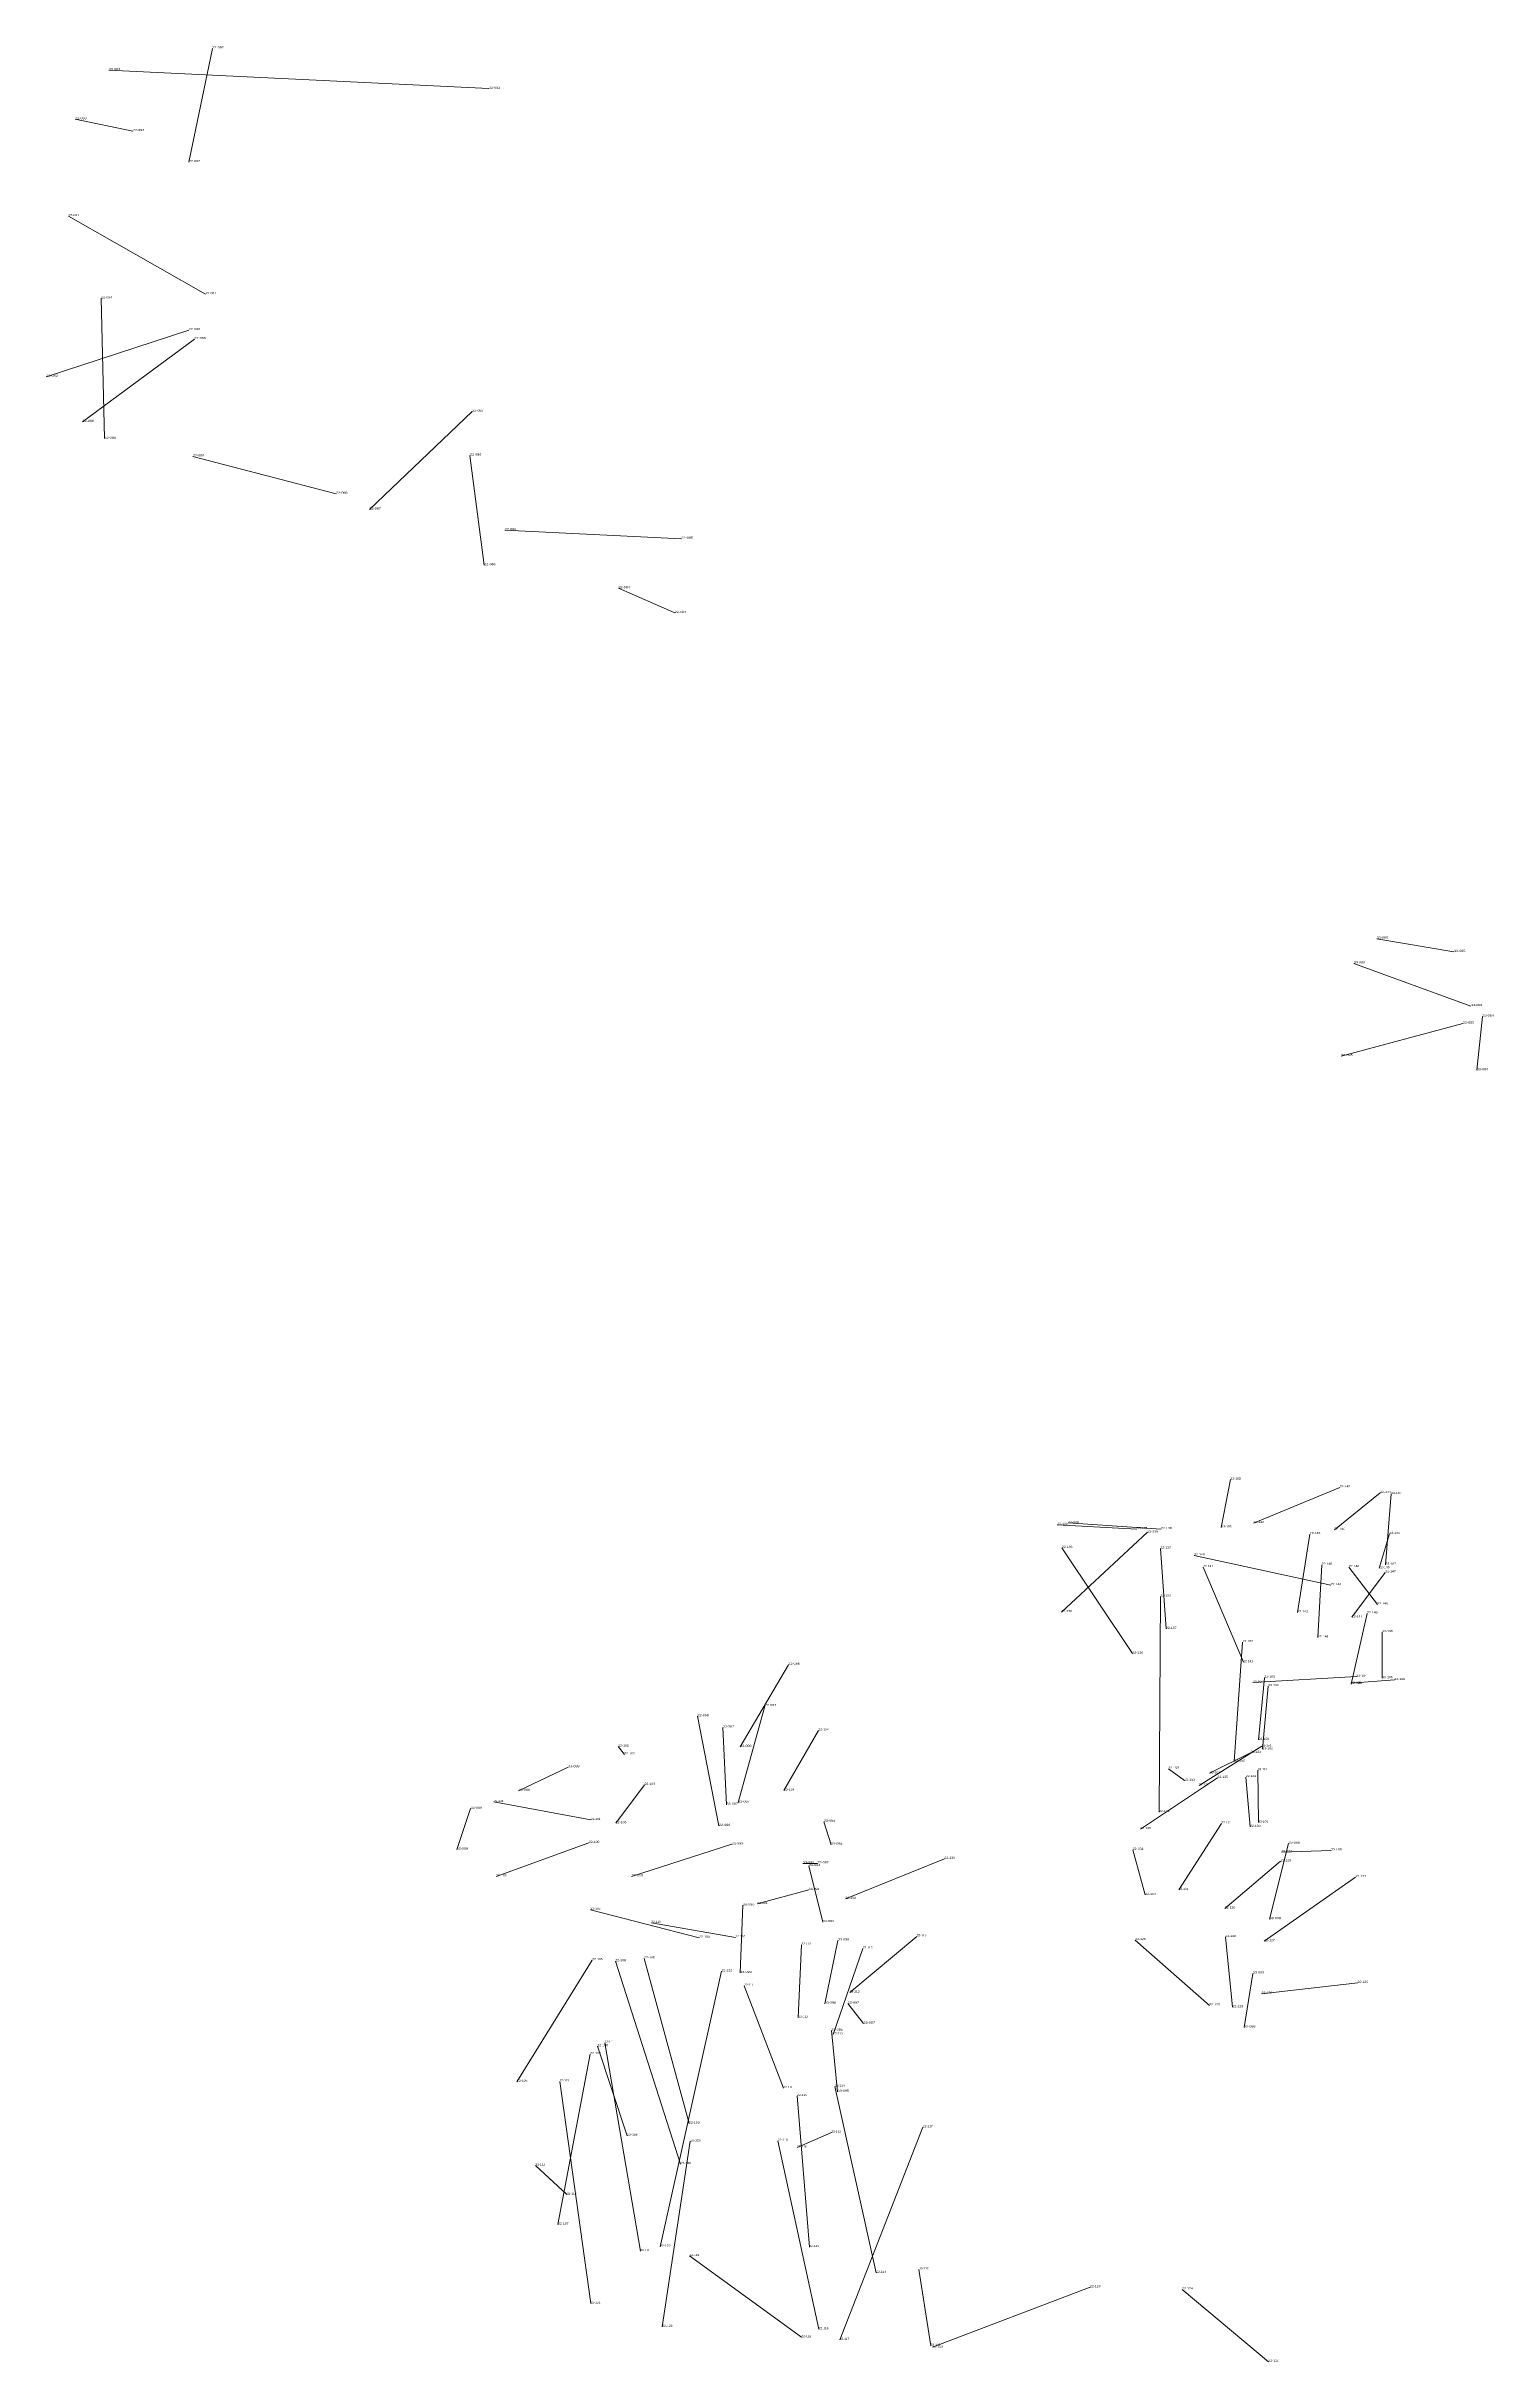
# Model space of a CAD drawing. Header units: metres. Extents: x 571156 to 607184, y 703608 to 727431.
# Drawn here: x 585892 to 587268, y 713944 to 716146 of the extents above; entities that cross this region are included whole.
import ezdxf

# ---------------------------------------------------------------- set-up
doc = ezdxf.new("R2010")
doc.units = ezdxf.units.M
doc.header["$LTSCALE"] = 0.8
doc.layers.add('60', color=7, linetype='Continuous', lineweight=13)
doc.layers.add('61', color=7, linetype='Continuous')

msp = doc.modelspace()

# ---------------------------------------------------------------- linework, layer by layer
at = {"layer": '60'}
for p, q in [((586027.56, 716035.67), (586049.91, 716143.77)), ((585951.42, 716123.14), (586312.87, 716105.54)), ((585974.38, 716065.19), (585919.44, 716076.39)), ((585913.21, 715984.34), (586043.5, 715910.1)), ((585944.04, 715906.15), (585947.25, 715772.68)), ((585892.04, 715831.58), (586027.46, 715875.88)), ((585926.49, 715788.6), (586032.8, 715867.32)), ((586199.3, 715705.27), (586296.95, 715798.34)), ((586031.4, 715755.77), (586167.55, 715720.28)), ((586308.42, 715652.32), (586294.81, 715756.64)), ((586328.02, 715685.65), (586495.86, 715677.5)), ((586435.95, 715630.42), (586489.45, 715606.92)), ((587156.93, 715297.07), (587230.37, 715284.56)), ((587135.24, 715273.56), (587246.37, 715233.06)), ((587252.02, 715172.07), (587257.37, 715223.06)), ((587123.23, 715185.47), (587238.84, 715216.44)), ((587008.99, 714737.25), (587017.76, 714782.74)), ((587039.74, 714741.42), (587121.72, 714775.29)), ((587116.65, 714734.99), (587160.15, 714770.03)), ((587165.25, 714701.72), (587170.56, 714769.04)), ((586928.81, 714735.66), (586853.21, 714739.63)), ((586951.9, 714735.64), (586863.56, 714741.46)), ((586939, 714732.59), (586857.32, 714656.72)), ((586924.73, 714617.27), (586857.65, 714717.81)), ((586956.57, 714640.77), (586951.26, 714717.15)), ((587093.3, 714730.91), (587081.65, 714656.39)), ((587168.89, 714731.04), (587159.17, 714698.43)), ((586983.44, 714710.6), (587113.18, 714682.34)), ((586992.05, 714699.5), (587030.09, 714609.09)), ((587100.87, 714632.56), (587104.64, 714701.72)), ((587130.25, 714699.46), (587157.52, 714663.94)), ((587133.25, 714651.79), (587165.08, 714694.49)), ((586949.96, 714466.55), (586951.26, 714671.66)), ((587132.67, 714588.22), (587147.67, 714655.4)), ((587021.5, 714514.76), (587029.43, 714628.14)), ((587162.13, 714637.72), (587162.09, 714593.87)), ((586597.5, 714606.68), (586551.74, 714528.54)), ((587039, 714589.64), (587137.57, 714595.34)), ((587050.1, 714594.3), (587044.54, 714535.19)), ((587048.2, 714526.24), (587053.78, 714586.3)), ((587173.7, 714592.17), (587132.23, 714588.97)), ((586549.83, 714475.53), (586575.27, 714567.3)), ((586531.53, 714453.39), (586511.1, 714557.68)), ((586538.64, 714473.44), (586535.12, 714547.06)), ((586593.25, 714486.95), (586626.09, 714544.22)), ((586441.59, 714521.32), (586435.71, 714528.8)), ((587047.61, 714529.07), (586988.04, 714491.84)), ((587036.97, 714522.8), (586998.07, 714503.39)), ((586388.13, 714509.14), (586341.02, 714486.89)), ((586433.54, 714455.94), (586460.84, 714492.44)), ((586932.34, 714450.3), (587005.45, 714499.06)), ((586958.89, 714507.67), (586974.25, 714496.43)), ((587036.45, 714452.41), (587032.38, 714499.88)), ((587043.73, 714506.39), (587044.42, 714456.59)), ((586409.8, 714459.06), (586317.54, 714476.14)), ((586282.22, 714430.86), (586295.44, 714469.8)), ((586638.07, 714435.45), (586631.21, 714457.39)), ((587009.3, 714455.72), (586968.66, 714392.48)), ((586407.9, 714437.23), (586319.68, 714405.29)), ((586543.92, 714435.87), (586448.54, 714405.29)), ((586924.98, 714430.61), (586936.81, 714387.72)), ((587072.98, 714436.51), (587055.09, 714364.69)), ((587113.52, 714430.04), (587066.49, 714428.39)), ((586625.1, 714417.7), (586611.27, 714417.7)), ((586630.17, 714361.93), (586616.96, 714415.26)), ((586745.97, 714422.03), (586651.71, 714383.94)), ((587012.49, 714374.82), (587065.56, 714419.74)), ((587049.96, 714343.67), (587136.83, 714404.63)), ((586567.83, 714379.15), (586616.96, 714392.47)), ((586409.3, 714373.71), (586512.71, 714347)), ((586547.38, 714347.29), (586467.26, 714361.17)), ((586554.36, 714377.88), (586551.84, 714313.51)), ((586606.97, 714271.04), (586610.02, 714340.32)), ((586632.1, 714284.24), (586644.64, 714344.45)), ((586719.6, 714348.29), (586655.92, 714294.86)), ((586997.79, 714282.64), (586927.28, 714344.85)), ((587013.11, 714347.76), (587019.9, 714280.97)), ((586411.02, 714325.72), (586339.46, 714210.12)), ((586433.12, 714324.72), (586495.06, 714131.78)), ((586460.42, 714327.37), (586503.08, 714170.28)), ((586640, 714255.09), (586668.31, 714336.84)), ((586475.51, 714053.15), (586534.09, 714315.19)), ((586555.65, 714301.38), (586592.91, 714203.97)), ((587030.74, 714261.78), (587039.22, 714313)), ((587047.41, 714293.76), (587138.8, 714304.13)), ((586669.1, 714265.38), (586654, 714284.41)), ((586638.42, 714258.71), (586644.23, 714200.57)), ((586409.18, 714236.35), (586378.49, 714074.3)), ((586416.04, 714243.89), (586444.26, 714158.78)), ((586422.9, 714247.17), (586456.96, 714048.98)), ((586409.6, 713999.04), (586380.1, 714210.38)), ((586605.82, 714196.53), (586617.51, 714052.91)), ((586641.86, 714205.43), (586681.14, 714028.31)), ((586638.47, 714161.72), (586605.75, 714147.56)), ((586646.32, 713964.59), (586725.52, 714166.8)), ((586477.52, 713976.95), (586504.15, 714153.44)), ((586626.43, 713974.76), (586587.57, 714153.97)), ((586386.87, 714102.7), (586357.09, 714130.32)), ((586609.99, 713967.06), (586503.62, 714044.36)), ((586732.84, 713958.94), (586721.72, 714031.6)), ((586734.46, 713957.5), (586884.33, 714014.68)), ((587053.9, 713943.84), (586972.02, 714012.54))]:
    msp.add_line(p, q, dxfattribs=at)

# ---------------------------------------------------------------- texts
for s, width, p in [('22-092', 1.3, (586049.91, 716143.77)), ('33-083', 1.3, (586312.87, 716105.54)), ('22-093', 1.3, (585919.44, 716076.39)), ('22-091', 1.2, (586043.5, 715910.1)), ('22-090', 1.3, (586027.46, 715875.88)), ('22-089', 1.3, (586032.8, 715867.32)), ('22-087', 1.3, (586296.95, 715798.34)), ('22-094', 1.3, (585947.25, 715772.68)), ('22-086', 1.3, (586294.81, 715756.64)), ('22-088', 1.3, (586167.55, 715720.28)), ('22-085', 1.3, (586495.86, 715677.5)), ('22-084', 1.3, (586489.45, 715606.92)), ('33-085', 1.3, (587230.37, 715284.56)), ('33-086', 1.3, (587246.37, 715233.06)), ('33-084', 1.3, (587257.37, 715223.06)), ('22-095', 1.3, (587238.84, 715216.44)), ('33-105', 1.2, (587017.76, 714782.74)), ('22-142', 1.2, (587121.72, 714775.29)), ('22-144', 1.2, (587160.15, 714770.03)), ('33-107', 1.2, (587170.56, 714769.04)), ('33-109', 1.2, (586853.21, 714739.63)), ('22-139', 1.2, (586863.56, 714741.46)), ('22-136', 1.2, (586857.65, 714717.81)), ('22-137', 1.2, (586951.26, 714717.15)), ('22-148', 1.2, (587104.64, 714701.72)), ('22-145', 1.2, (587159.17, 714698.43)), ('22-147', 1.2, (587165.08, 714694.49)), ('22-132', 1.2, (586951.26, 714671.66)), ('22-140', 1.2, (587113.18, 714682.34)), ('22-138', 1.2, (586857.32, 714656.72)), ('22-143', 1.2, (587081.65, 714656.39)), ('22-149', 1.2, (587147.67, 714655.4)), ('22-146', 1.2, (587157.52, 714663.94)), ('22-152', 1.2, (587029.43, 714628.14)), ('22-141', 1.1, (587030.09, 714609.09)), ('33-102', 1.2, (587053.78, 714586.3)), ('33-108', 1.2, (587132.23, 714588.97)), ('33-104', 1.2, (587137.57, 714595.34)), ('33-106', 1.2, (587162.09, 714593.87)), ('22-098', 1.3, (586511.1, 714557.68)), ('22-097', 1.3, (586575.27, 714567.3)), ('33-087', 1.3, (586535.12, 714547.06)), ('22-134', 1.2, (586626.09, 714544.22)), ('22-150', 1.2, (587044.54, 714535.19)), ('22-102', 1.2, (586435.71, 714528.8)), ('22-096', 1.3, (586551.74, 714528.54)), ('22-103', 1.2, (586460.84, 714492.44)), ('22-153', 1.2, (586974.25, 714496.43)), ('22-151', 1.1, (586988.04, 714491.84)), ('33-103', 1.2, (586998.07, 714503.39)), ('22-135', 1.2, (587005.45, 714499.06)), ('22-130', 1.2, (587032.38, 714499.88)), ('33-089', 1.3, (586295.44, 714469.8)), ('22-101', 1.1, (586317.54, 714476.14)), ('33-088', 1.3, (586341.02, 714486.89)), ('33-094', 1.3, (586631.21, 714457.39)), ('33-101', 1.1, (587044.42, 714456.59)), ('33-100', 1.2, (587066.49, 714428.39)), ('22-100', 1.2, (586319.68, 714405.29)), ('22-099', 1.3, (586448.54, 714405.29)), ('33-092', 1.3, (586611.27, 714417.7)), ('33-093', 1.3, (586616.96, 714415.26)), ('22-129', 1.2, (587065.56, 714419.74)), ('22-127', 1.2, (587136.83, 714404.63)), ('33-091', 1.2, (586616.96, 714392.47)), ('22-133', 1.2, (586651.71, 714383.94)), ('22-154', 1.2, (586936.81, 714387.72)), ('22-131', 1.1, (586968.66, 714392.48)), ('22-110', 1.1, (586467.26, 714361.17)), ('33-098', 1.3, (587055.09, 714364.69)), ('22-104', 1.2, (586512.71, 714347)), ('22-112', 1.1, (586610.02, 714340.32)), ('33-096', 1.3, (586644.64, 714344.45)), ('22-113', 1.1, (586668.31, 714336.84)), ('22-125', 1.2, (586927.28, 714344.85)), ('22-122', 1.2, (586534.09, 714315.19)), ('33-090', 1.3, (586551.84, 714313.51)), ('33-113', 1.1, (586655.92, 714294.86)), ('33-099', 1.3, (587039.22, 714313)), ('22-126', 1.2, (587138.8, 714304.13)), ('33-097', 1.3, (586654, 714284.41)), ('22-128', 1.2, (587019.9, 714280.97)), ('22-105', 1.2, (586339.46, 714210.12)), ('22-121', 1.1, (586380.1, 714210.38)), ('33-095', 1.3, (586644.23, 714200.57)), ('22-109', 1.2, (586503.08, 714170.28)), ('22-117', 1.1, (586725.52, 714166.8)), ('22-106', 1.2, (586444.26, 714158.78)), ('22-120', 1.2, (586504.15, 714153.44)), ('22-118', 1.1, (586587.57, 714153.97)), ('22-116', 1.1, (586605.75, 714147.56)), ('33-112', 1.1, (586357.09, 714130.32)), ('22-108', 1.2, (586495.06, 714131.78)), ('22-107', 1.2, (586378.49, 714074.3)), ('22-115', 1.1, (586617.51, 714052.91)), ('22-119', 1.1, (586503.62, 714044.36)), ('22-114', 1.1, (586681.14, 714028.31)), ('33-110', 1.1, (586721.72, 714031.6)), ('22-123', 1.2, (586884.33, 714014.68)), ('22-124', 1.2, (586972.02, 714012.54))]:
    msp.add_text(s, height=2, dxfattribs=dict(at, width=width)).set_placement(p)
for s, p in [('22-111', (586592.91, 714203.97)), ('33-111', (586456.96, 714048.98))]:
    msp.add_text(s, height=2, dxfattribs=at).set_placement(p)
at = {"layer": '61'}
for s, width, p in [('33-083', 1.3, (585951.42, 716123.14)), ('22-093', 1.3, (585974.38, 716065.19)), ('22-092', 1.3, (586027.56, 716035.67)), ('22-091', 1.2, (585913.21, 715984.34)), ('22-094', 1.3, (585944.04, 715906.15)), ('22-090', 1.3, (585892.04, 715831.58)), ('22-089', 1.3, (585926.49, 715788.6)), ('22-088', 1.3, (586031.4, 715755.77)), ('22-087', 1.3, (586199.3, 715705.27)), ('22-085', 1.3, (586328.02, 715685.65)), ('22-086', 1.3, (586308.42, 715652.32)), ('22-084', 1.3, (586435.95, 715630.42)), ('33-085', 1.3, (587156.93, 715297.07)), ('33-086', 1.3, (587135.24, 715273.56)), ('22-095', 1.3, (587123.23, 715185.47)), ('33-084', 1.3, (587252.02, 715172.07)), ('33-109', 1.2, (586928.81, 714735.66)), ('22-138', 1.2, (586939, 714732.59)), ('22-139', 1.2, (586951.9, 714735.64)), ('33-105', 1.2, (587008.99, 714737.25)), ('22-142', 1.2, (587039.74, 714741.42)), ('22-144', 1.2, (587116.65, 714734.99)), ('22-140', 1.2, (586983.44, 714710.6)), ('22-143', 1.2, (587093.3, 714730.91)), ('22-145', 1.2, (587168.89, 714731.04)), ('22-141', 1.1, (586992.05, 714699.5)), ('22-146', 1.2, (587130.25, 714699.46)), ('33-107', 1.2, (587165.25, 714701.72)), ('22-147', 1.2, (587133.25, 714651.79)), ('22-137', 1.2, (586956.57, 714640.77)), ('22-148', 1.2, (587100.87, 714632.56)), ('33-106', 1.2, (587162.13, 714637.72)), ('22-096', 1.3, (586597.5, 714606.68)), ('22-136', 1.2, (586924.73, 714617.27)), ('33-104', 1.2, (587039, 714589.64)), ('22-150', 1.2, (587050.1, 714594.3)), ('22-149', 1.2, (587132.67, 714588.22)), ('33-108', 1.2, (587173.7, 714592.17)), ('22-102', 1.2, (586441.59, 714521.32)), ('22-152', 1.2, (587021.5, 714514.76)), ('33-103', 1.2, (587036.97, 714522.8)), ('22-151', 1.1, (587047.61, 714529.07)), ('33-102', 1.2, (587048.2, 714526.24)), ('33-088', 1.3, (586388.13, 714509.14)), ('22-153', 1.2, (586958.89, 714507.67)), ('33-101', 1.1, (587043.73, 714506.39)), ('33-087', 1.3, (586538.64, 714473.44)), ('22-097', 1.3, (586549.83, 714475.53)), ('22-134', 1.2, (586593.25, 714486.95)), ('22-101', 1.1, (586409.8, 714459.06)), ('22-103', 1.2, (586433.54, 714455.94)), ('22-098', 1.3, (586531.53, 714453.39)), ('22-135', 1.2, (586932.34, 714450.3)), ('22-132', 1.2, (586949.96, 714466.55)), ('22-131', 1.1, (587009.3, 714455.72)), ('22-130', 1.2, (587036.45, 714452.41)), ('33-089', 1.3, (586282.22, 714430.86)), ('22-100', 1.2, (586407.9, 714437.23)), ('22-099', 1.3, (586543.92, 714435.87)), ('33-094', 1.3, (586638.07, 714435.45)), ('22-154', 1.2, (586924.98, 714430.61)), ('33-098', 1.3, (587072.98, 714436.51)), ('33-100', 1.2, (587113.52, 714430.04)), ('33-092', 1.3, (586625.1, 714417.7)), ('22-133', 1.2, (586745.97, 714422.03)), ('22-104', 1.2, (586409.3, 714373.71)), ('33-090', 1.3, (586554.36, 714377.88)), ('33-091', 1.2, (586567.83, 714379.15)), ('33-093', 1.3, (586630.17, 714361.93)), ('22-129', 1.2, (587012.49, 714374.82)), ('22-110', 1.1, (586547.38, 714347.29)), ('33-113', 1.1, (586719.6, 714348.29)), ('22-128', 1.2, (587013.11, 714347.76)), ('22-127', 1.2, (587049.96, 714343.67)), ('22-105', 1.2, (586411.02, 714325.72)), ('22-108', 1.2, (586433.12, 714324.72)), ('22-109', 1.2, (586460.42, 714327.37)), ('22-126', 1.2, (587047.41, 714293.76)), ('22-112', 1.1, (586606.97, 714271.04)), ('33-096', 1.3, (586632.1, 714284.24)), ('22-125', 1.2, (586997.79, 714282.64)), ('33-095', 1.3, (586638.42, 714258.71)), ('22-113', 1.1, (586640, 714255.09)), ('33-097', 1.3, (586669.1, 714265.38)), ('33-099', 1.3, (587030.74, 714261.78)), ('22-107', 1.2, (586409.18, 714236.35)), ('22-106', 1.2, (586416.04, 714243.89)), ('22-114', 1.1, (586641.86, 714205.43)), ('22-115', 1.1, (586605.82, 714196.53)), ('22-116', 1.1, (586638.47, 714161.72)), ('33-112', 1.1, (586386.87, 714102.7)), ('22-122', 1.2, (586475.51, 714053.15)), ('22-121', 1.1, (586409.6, 713999.04)), ('22-120', 1.2, (586477.52, 713976.95)), ('22-119', 1.1, (586609.99, 713967.06)), ('22-118', 1.1, (586626.43, 713974.76)), ('22-117', 1.1, (586646.32, 713964.59)), ('33-110', 1.1, (586732.84, 713958.94)), ('22-123', 1.2, (586734.46, 713957.5)), ('22-124', 1.2, (587053.9, 713943.84))]:
    msp.add_text(s, height=2, dxfattribs=dict(at, width=width)).set_placement(p)
for s, p in [('22-111', (586555.65, 714301.38)), ('33-111', (586422.9, 714247.17))]:
    msp.add_text(s, height=2, dxfattribs=at).set_placement(p)

doc.saveas('drawing.dxf')
